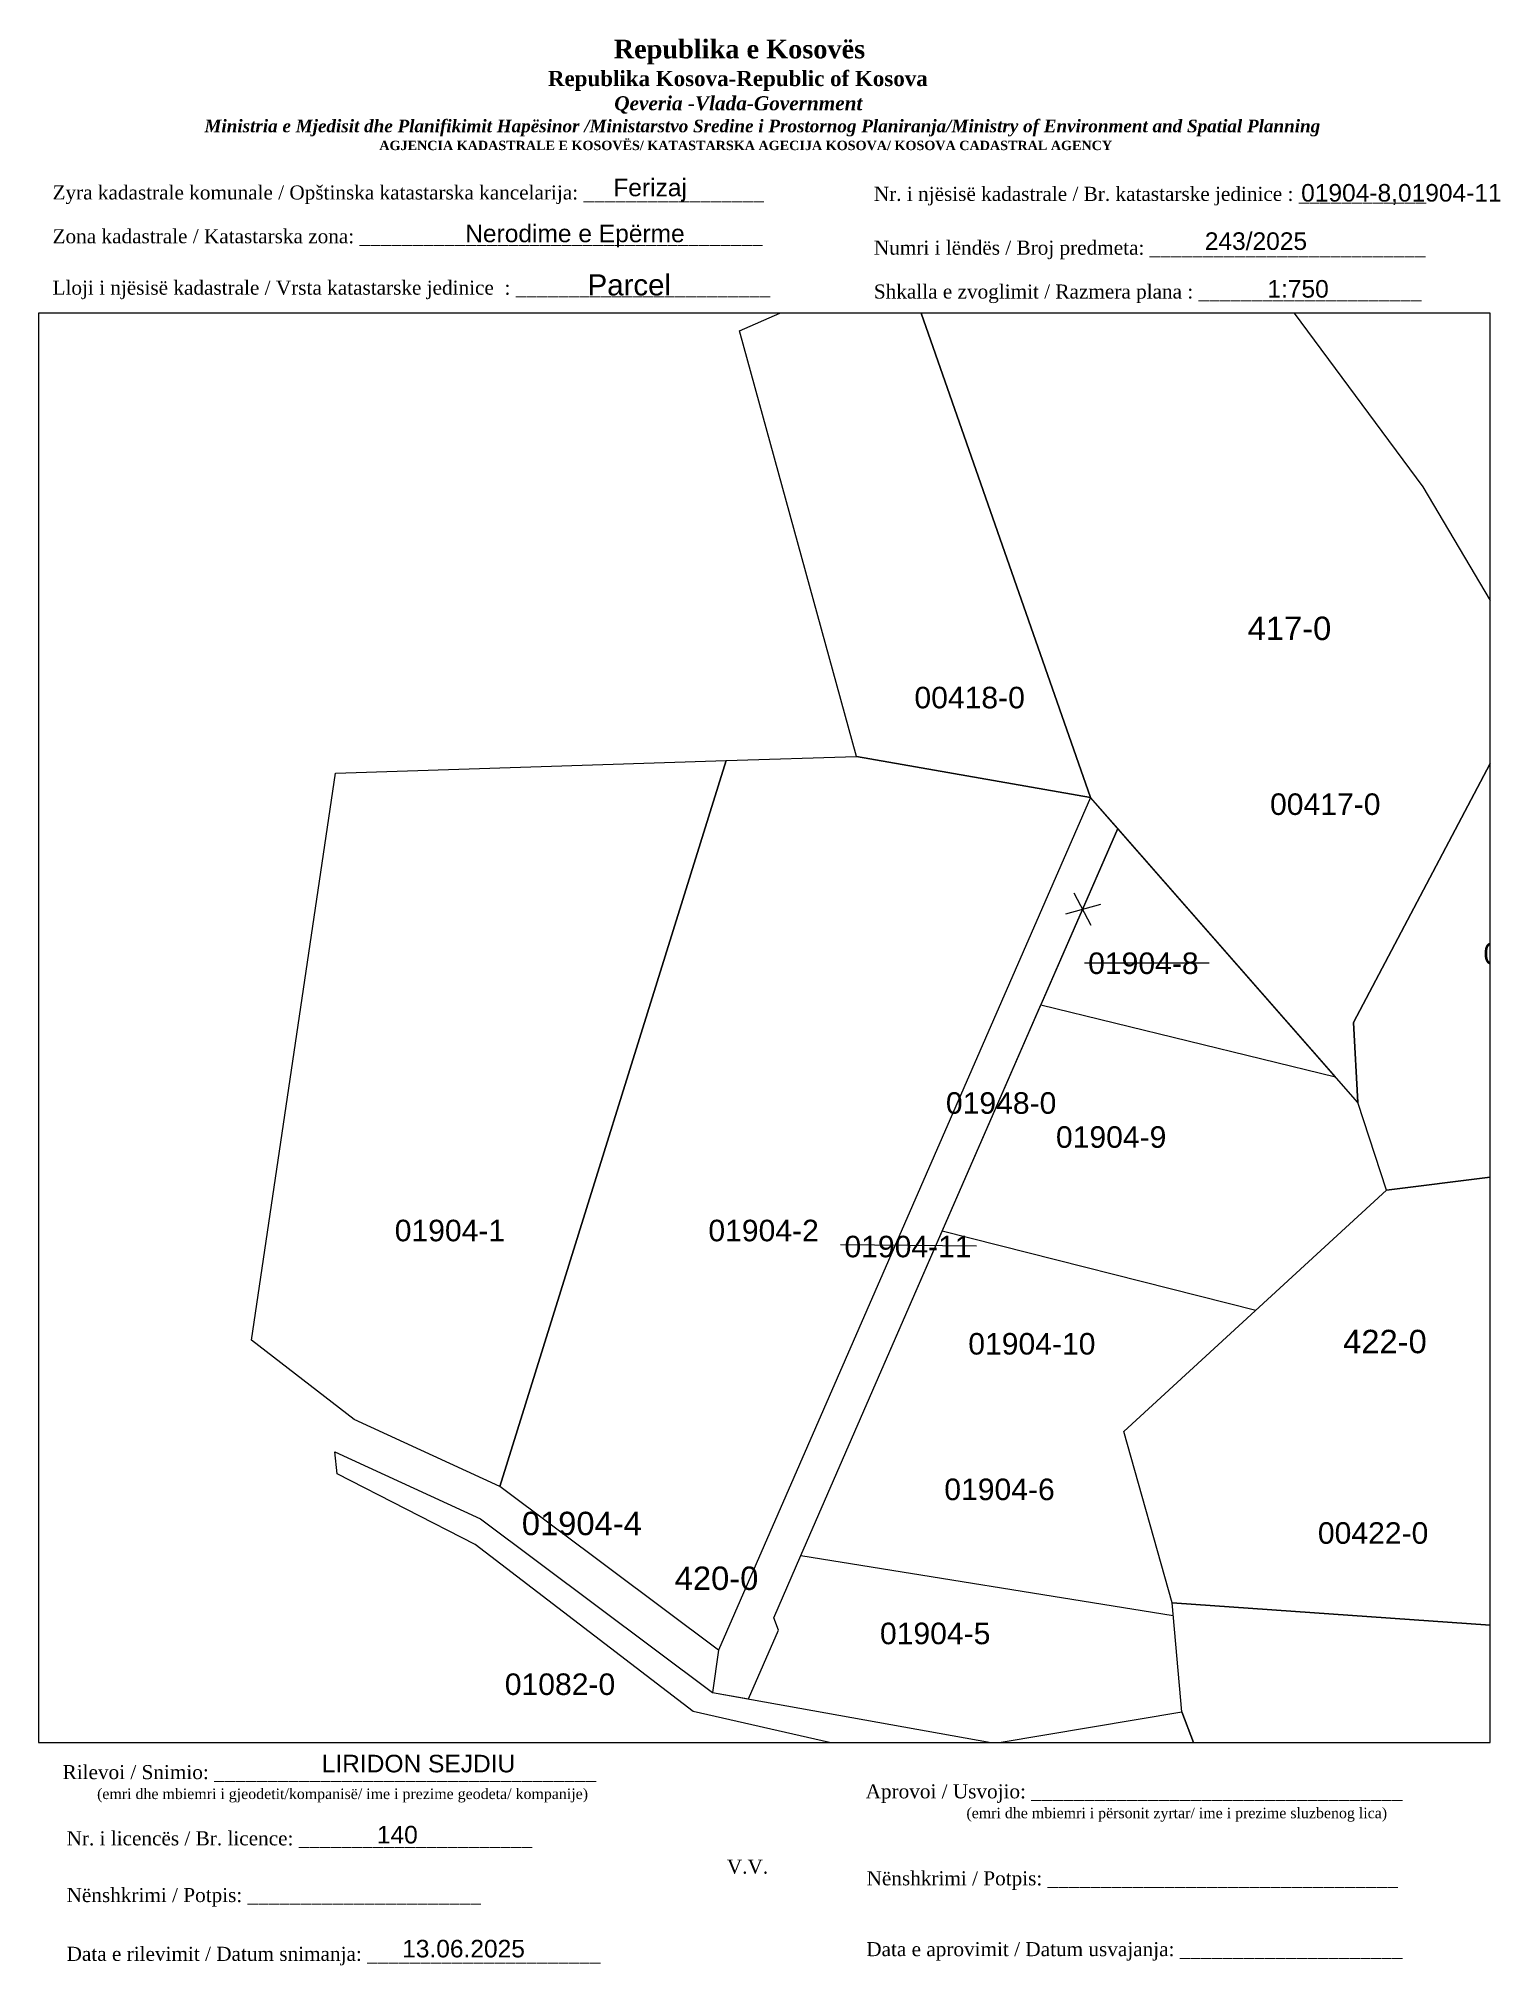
# Paper-space layout 'Manuali' of a CAD drawing. Header units: metres, sheet in millimetres. Extents: x 1 to 209, y 2 to 276.
# The model-space entities are those that its viewports show. They can reach past a viewport. Long polylines and large blocks are cut down to what shows.
import ezdxf
from ezdxf.enums import TextEntityAlignment as Align

# ---------------------------------------------------------------- set-up
doc = ezdxf.new("R2010")
doc.units = ezdxf.units.M
doc.layers.get('0').update_dxf_attribs({"lineweight": 0})
for name, color, linetype, lineweight in [('Korniza e jashtme', 7, 'Continuous', 0), ('Nr Parceles Baze', 7, 'Continuous', 0), ('Nr-Kojshi', 251, 'Continuous', 0), ('parc e bashkuar', 1, 'Continuous', 0), ('Parc-Kojshi', 251, 'Continuous', 0), ('Parcela Baze', 7, 'Continuous', 0)]:
    doc.layers.add(name, color=color, linetype=linetype, lineweight=lineweight)
doc.layers.add('NERODIME_E_EPERME_A10_PAR_', color=7, linetype='Continuous')
doc.styles.get("Standard").update_dxf_attribs({"font": 'arial.ttf'})

msp = doc.modelspace()

# ---------------------------------------------------------------- linework, layer by layer
at = {"layer": 'parc e bashkuar', "flags": 128}
msp.add_lwpolyline([(7507077.38, 4692997.11), (7507074.46, 4693000.44), (7507034.75, 4692909.41), (7507034.09, 4692904.91), (7507037.94, 4692904.22), (7507041.14, 4692911.56), (7507040.63, 4692912.88), (7507043.53, 4692919.52), (7507051.83, 4692938.56), (7507069.17, 4692978.29), (7507100.61, 4692970.61)], close=True, dxfattribs=at)
for points in [[(7507072.69, 4692990.24), (7507074.49, 4692986.81)], [(7507075.53, 4692989), (7507071.79, 4692987.99)], [(7507073.83, 4692982.79), (7507087.14, 4692982.79)], [(7507047.77, 4692952.72), (7507062.28, 4692952.58)]]:
    msp.add_lwpolyline(points, dxfattribs=at)
at = {"layer": 'Parc-Kojshi'}
for points in [[(7507054.41, 4693057.8), (7507082.9, 4693070.08), (7507109.94, 4693033.61), (7507121.97, 4693013.24), (7507102.53, 4692976.42), (7507103.01, 4692967.87), (7507074.46, 4693000.44), (7507054.41, 4693057.8)], [(7507049.49, 4693004.82), (7507036.98, 4693050.26), (7507054.41, 4693057.8), (7507074.46, 4693000.44), (7507049.49, 4693004.82)], [(7507103.01, 4692967.87), (7507102.53, 4692976.42), (7507121.97, 4693013.24), (7507138.18, 4693018.77), (7507139.51, 4692996.26), (7507135.7, 4692962.69), (7507126.25, 4692961.06), (7507106.06, 4692958.53), (7507103.01, 4692967.87)], [(7507074.46, 4693000.44), (7507034.75, 4692909.41), (7507011.4, 4692926.89), (7507035.57, 4693004.37), (7507049.49, 4693004.82), (7507074.46, 4693000.44)], [(7507083.18, 4692914.46), (7507078.03, 4692932.77), (7507106.06, 4692958.53), (7507126.25, 4692961.06), (7507128.73, 4692911.27), (7507083.18, 4692914.46)], [(7506993.76, 4692930.6), (7507009.34, 4692923.43), (7507034.09, 4692904.91), (7507064.25, 4692899.5), (7507061.94, 4692896.1), (7507032.02, 4692902.87), (7507008.74, 4692920.69), (7506994.04, 4692928.22), (7506993.76, 4692930.6)], [(7507084.22, 4692902.83), (7507083.18, 4692914.46), (7507128.73, 4692911.27), (7507129.72, 4692884.18), (7507120.42, 4692871.29), (7507106.12, 4692857.11), (7507095.84, 4692872.59), (7507084.22, 4692902.83)], [(7507064.25, 4692899.5), (7507084.22, 4692902.83), (7507095.84, 4692872.59), (7507086.25, 4692859.09), (7507055.56, 4692889.85), (7507061.94, 4692896.1), (7507064.25, 4692899.5)]]:
    msp.add_lwpolyline(points, close=True, dxfattribs=at)
at = {"layer": 'Parc-Kojshi', "flags": 128}
msp.add_lwpolyline([(7507035.57, 4693004.37), (7507011.4, 4692926.89), (7506995.85, 4692934.04), (7506984.86, 4692942.52), (7506993.86, 4693003.03), (7507035.57, 4693004.37)], dxfattribs=at)
at = {"layer": 'Parcela Baze', "flags": 128}
for points in [[(7507077.38, 4692997.11), (7507074.46, 4693000.44), (7507034.75, 4692909.41), (7507034.09, 4692904.91), (7507037.94, 4692904.22), (7507041.14, 4692911.56), (7507040.63, 4692912.88), (7507043.53, 4692919.52), (7507051.83, 4692938.56)], [(7507077.38, 4692997.11), (7507069.17, 4692978.29), (7507100.61, 4692970.61)]]:
    msp.add_lwpolyline(points, close=True, dxfattribs=at)
at = {"layer": 'Parcela Baze', "lineweight": 0}
msp.add_lwpolyline([(7507092.1, 4692945.69), (7507058.63, 4692954.14)], dxfattribs=at)
at = {"layer": 'Parcela Baze', "flags": 128}
msp.add_lwpolyline([(7507043.53, 4692919.52), (7507083.3, 4692913.1)], dxfattribs=at)

# ---------------------------------------------------------------- texts
at = {"layer": 'NERODIME_E_EPERME_A10_PAR_', "color": 7}
for s, p in [('417-0', (7507095.7, 4693018.49)), ('422-0', (7507105.9, 4692942.36)), ('420-0', (7507034.53, 4692917.09))]:
    msp.add_text(s, height=2.5, dxfattribs=at).set_placement(p, align=Align.MIDDLE_CENTER)
msp.add_text('01904-4', height=2.5, dxfattribs=at).set_placement((7507013.74, 4692921.69))
at = {"layer": 'Nr Parceles Baze'}
for s, p in [('01904-8', (7507074.21, 4692981.59, 706.5)), ('01904-11', (7507048.19, 4692951.35, 706.5))]:
    msp.add_text(s, height=2.3, dxfattribs=at).set_placement(p)
at = {"layer": 'Nr-Kojshi'}
for s, p in [('00418-0', (7507055.66, 4693009.95)), ('00417-0', (7507093.63, 4692998.57)), ('00423-0', (7507116.41, 4692982.62)), ('01904-9', (7507070.77, 4692963.04, 706.5)), ('01904-1', (7507000.17, 4692953.06)), ('01904-2', (7507033.66, 4692953.06)), ('01904-10', (7507061.41, 4692940.97, 706.5)), ('01904-6', (7507058.85, 4692925.43, 706.5)), ('00422-0', (7507098.74, 4692920.77)), ('01904-5', (7507051.98, 4692910.05, 706.5)), ('01082-0', (7507011.92, 4692904.63))]:
    msp.add_text(s, height=2.3, dxfattribs=at).set_placement(p)
at = {"layer": 'parc e bashkuar'}
msp.add_text('01948-0', height=2.3, dxfattribs=at).set_placement((7507059.02, 4692966.67, 706.5))

psp = doc.layouts.new('Manuali')

# ---------------------------------------------------------------- texts
for s, p in [('01904-8,01904-11', (180.74, 252.84)), ('Nerodime e Epërme', (61.73, 247.06)), ('243/2025', (167.02, 245.96)), ('1:750', (175.93, 239.17)), ('LIRIDON SEJDIU ', (41.3, 29.28)), ('140', (49.15, 19.16)), ('13.06.2025 ', (52.75, 2.94))]:
    psp.add_text(s, height=2.5).set_placement(p)
for s, insert, char_height, width, attachment_point in [('\\pi77.297;{\\fBook Antiqua|b1|i0|c0|p18;\\H1.333x;Republika e Kosovës\\fTimes New Roman|b1|i0|c0|p18;\\P\\pi67.927;\\fBook Antiqua|b1|i0|c0|p18;\\H0.8125x;Republika Kosova-Republic of Kosova\\fTimes New Roman|b1|i0|c0|p18;\\P\\pi77.378;\\fBook Antiqua|b1|i1|c0|p18;\\H0.9233x;Qeveria -Vlada-Government \\P\\pi13.032,l6,t23.033;\\fTimes New Roman|b1|i1|c0|p18;\\H0.9x;Ministria e Mjedisit dhe Planifikimit Hapësinor /Ministarstvo Sredine i Prostornog Planiranja/Ministry of Environment and Spatial Planning\\P\\pi43.931,l0,tz;\\fBook Antiqua|b1|i0|c0|p18;\\H0.7406x;AGJENCIA KADASTRALE E KOSOVËS/ KATASTARSKA AGECIJA KOSOVA/ KOSOVA CADASTRAL AGENCY}', (5.57, 275.89), 2, 191.8237, 1), ('{\\fTimes New Roman|b0|i0|c0|p18;Zyra kadastrale komunale / Opštinska katastarska kancelarija: _________________}', (2.98, 255.14), 2, 100.6873, 1), ('Ferizaj', (88.05, 254.47), 2.5, 9.9735, 5), ('{\\fTimes New Roman|b0|i0|c0|p18;Nr. i njësisë kadastrale / Br. katastarske jedinice : ____________}', (119.91, 254.94), 2, 79.9484, 1), ('{\\fTimes New Roman|b0|i0|c0|p18;Zona kadastrale / Katastarska zona: ______________________________________}', (2.98, 248.91), 2, 100.6873, 1), ('{\\fTimes New Roman|b0|i0|c0|p18;Numri i lëndës / Broj predmeta: __________________________}', (119.91, 247.28), 2, 79.9484, 1), ('{\\fTimes New Roman|b0|i0|c0|p18;Lloji i njësisë kadastrale / Vrsta katastarske jedinice  : ________________________}', (2.98, 241.59), 2, 100.6873, 1), ('{\\fArial|b0|i0|c0|p34;Parcel}', (85.09, 240.96), 3, 11.2939, 5), ('{\\fTimes New Roman|b0|i0|c0|p18;Shkalla e zvoglimit / Razmera plana : _____________________}', (119.91, 241.04), 2, 79.9484, 1), ('{\\fTimes New Roman|b0|i0|c0|p18;Rilevoi / Snimio: ____________________________________\\P     \\H0.75x;(emri dhe mbiemri i gjeodetit/kompanisë/ ime i prezime geodeta/ kompanije)}', (42.38, 27.65), 2, 74.7958, 5), ('{\\fTimes New Roman|b0|i0|c0|p18; Aprovoi / Usvojio: ___________________________________\\P                    \\H0.75x;(emri dhe mbiemri i përsonit zyrtar/ ime i prezime sluzbenog lica)}', (117.98, 27.58), 2, 83.344, 1), ('{\\fTimes New Roman|b0|i0|c0|p18;Nr. i licencës / Br. licence: ______________________\\P                                }', (4.98, 20.89), 2, 83.344, 1), ('{\\fTimes New Roman|b0|i0|c0|p18;V.V.                                 }', (101.92, 15.84), 2, 5.7076, 5), ('{\\fTimes New Roman|b0|i0|c0|p18; Nënshkrimi / Potpis: _________________________________}', (118.12, 15.2), 2, 83.344, 1), ('{\\fTimes New Roman|b0|i0|c0|p18;Nënshkrimi / Potpis: ______________________\\P                                 }', (4.98, 12.82), 2, 83.344, 1), ('{\\fTimes New Roman|b0|i0|c0|p18;Data e rilevimit / Datum snimanja: ______________________\\P                                 }', (4.98, 4.45), 2, 83.344, 1), ('{\\fTimes New Roman|b0|i0|c0|p18; Data e aprovimit / Datum usvajanja: _____________________}', (118.07, 5.12), 2, 83.344, 1)]:
    psp.add_mtext(s, dxfattribs=dict(insert=insert, char_height=char_height, width=width, attachment_point=attachment_point))

# ---------------------------------------------------------------- viewports
at = {"layer": 'Korniza e jashtme', "view_target_point": (370776.43, 310629.57)}
psp.add_viewport(center=(104.31, 135.25), size=(206.65, 203.4046), view_center_point=(7136263.2, 4382346.28), view_height=152.5534, dxfattribs=at)

doc.saveas('drawing.dxf')
